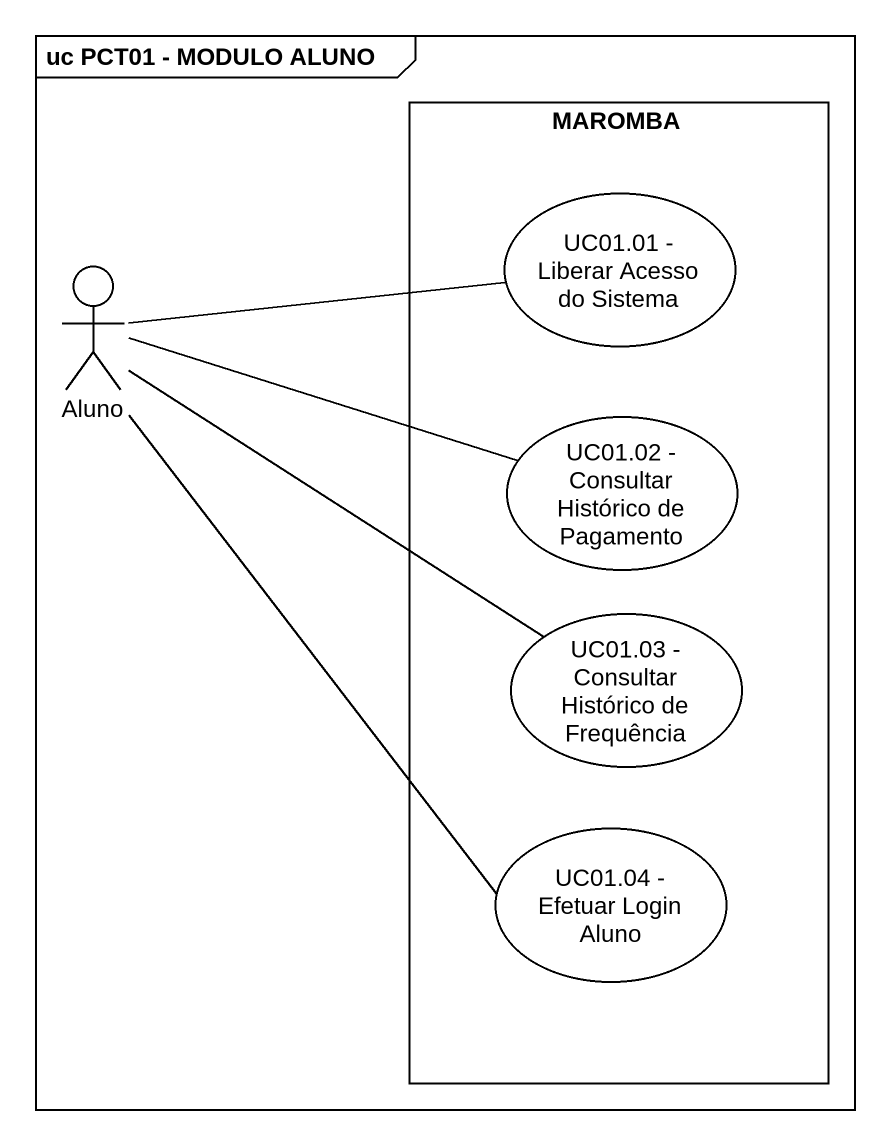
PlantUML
@startuml
mainframe uc PCT01 - MODULO ALUNO
rectangle MAROMBA {
  usecase "UC01.01 - Liberar Acesso do Sistema" as UC01_01_Liberar_Acesso_do
  usecase "UC01.02 - Consultar Histórico de Pagamento" as UC01_02_Consultar_Histórico
  usecase "UC01.03 - Consultar Histórico de Frequência" as UC01_03_Consultar_Histórico
  usecase "UC01.04 - Efetuar Login Aluno" as UC01_04_Efetuar_Login_Aluno
}
actor Aluno
Aluno -right- UC01_01_Liberar_Acesso_do
Aluno -right- UC01_02_Consultar_Histórico
Aluno -- UC01_03_Consultar_Histórico
Aluno -- UC01_04_Efetuar_Login_Aluno
@enduml
